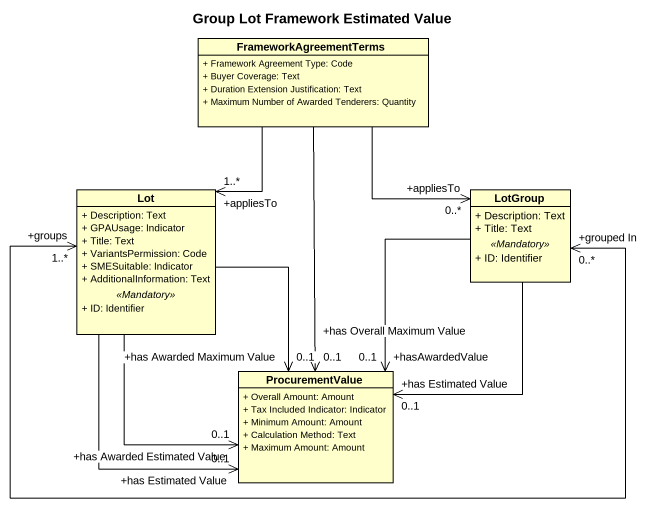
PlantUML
@startuml
title Group Lot Framework Estimated Value
hide circle
hide empty members
skinparam classAttributeIconSize 0
class FrameworkAgreementTerms {
  + Framework Agreement Type: Code
  + Buyer Coverage: Text
  + Duration Extension Justification: Text
  + Maximum Number of Awarded Tenderers: Quantity
}
class Lot {
  + Description: Text
  + GPAUsage: Indicator
  + Title: Text
  + VariantsPermission: Code
  + SMESuitable: Indicator
  + AdditionalInformation: Text
  .. <<Mandatory>> ..
  + ID: Identifier
}
class LotGroup {
  + Description: Text
  + Title: Text
  .. <<Mandatory>> ..
  + ID: Identifier
}
class ProcurementValue {
  + Overall Amount: Amount
  + Tax Included Indicator: Indicator
  + Minimum Amount: Amount
  + Calculation Method: Text
  + Maximum Amount: Amount
}
FrameworkAgreementTerms --> "+appliesTo\n1..*" Lot
FrameworkAgreementTerms --> "+appliesTo\n0..*" LotGroup
FrameworkAgreementTerms --> "+has Overall Maximum Value\n0..1" ProcurementValue
Lot "+groups\n1..*" <-right-> "+grouped In\n0..*" LotGroup
Lot --> "+has Awarded Estimated Value\n0..1" ProcurementValue
Lot --> "+has Estimated Value\n0..1" ProcurementValue
Lot --> "+has Awarded Maximum Value\n0..1" ProcurementValue
LotGroup --> "+hasAwardedValue\n0..1" ProcurementValue
ProcurementValue "+has Estimated Value\n0..1" <-up- LotGroup
@enduml
